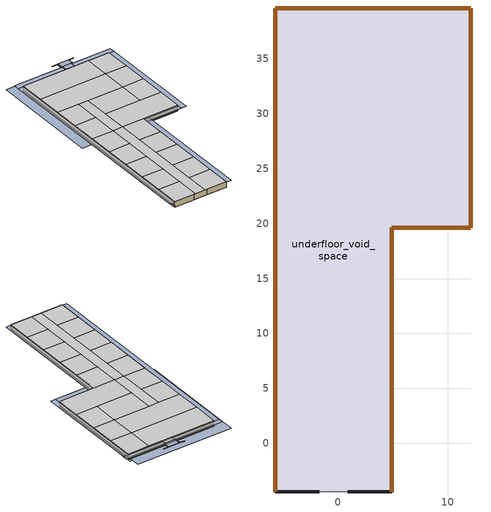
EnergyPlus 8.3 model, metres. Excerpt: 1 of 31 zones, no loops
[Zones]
underfloor_void_space
 floor adiabatic (floor_slab_1): 12.1,19.6 4.91,19.6 4.91,39.6 12.1,39.6 z0; 4.91,-4.41 -5.72,-4.41 -5.72,39.6 4.91,39.6 z0
 wall outside (insulated_metal_panel_wall_5): 0.91,-4.41 4.91,-4.41 4.91,19.6 12.1,19.6 12.1,39.6 -5.72,39.6 -5.72,-4.41 -1.72,-4.41 z0:1.12
 wall adiabatic (internal_partition_9): -1.72,-4.41 0.91,-4.41 z0:1.12
 door (plenum_concrete_base_wall_7): 4.91,-4.41 4.91,19.59 / 4.91,19.6 12.1,19.6 / 12.1,19.6 12.1,39.6 / 12.1,39.6 -5.72,39.6 / -5.72,39.59 -5.72,-4.41 z0:0.35
 ceiling to corriNor (internal_floor_3): -1.37,19.6 0.56,19.6 0.56,29.6 -1.37,29.6 z1.12
 ceiling to kitchen (internal_floor_noCarpet): 0.56,24.6 7.75,24.6 7.75,29.6 0.56,29.6 z1.12
 ceiling to bas (internal_floor_noCarpet): 7.75,24.6 12.1,24.6 12.1,29.6 7.75,29.6 z1.12
 ceiling to stairNcom (internal_floor_3): 0.56,19.6 12.1,19.6 12.1,24.6 0.56,24.6 z1.12
 ceiling to corriSou (internal_floor_3): -1.37,-4.41 0.56,-4.41 0.56,19.6 -1.37,19.6 z1.12
 ceiling to off-yujie (internal_floor_3): 0.56,14.69 4.91,14.69 4.91,19.6 0.56,19.6 z1.12
 ceiling to off-bapp (internal_floor_3): 0.56,9.89 4.91,9.89 4.91,14.69 0.56,14.69 z1.12
 ceiling to off-weili (internal_floor_3): 0.56,5.09 4.91,5.09 4.91,9.89 0.56,9.89 z1.12
 ceiling to off-zhiang (internal_floor_3): 0.56,0.29 4.91,0.29 4.91,5.09 0.56,5.09 z1.12
 ceiling to off-nina (internal_floor_3): 0.56,-4.41 4.91,-4.41 4.91,0.29 0.56,0.29 z1.12
 ceiling to off-volker (internal_floor_noCarpet): -5.72,24.6 -1.37,24.6 -1.37,29.6 -5.72,29.6 z1.12
 ceiling to off-erica (internal_floor_3): -5.72,19.6 -1.37,19.6 -1.37,24.6 -5.72,24.6 z1.12
 ceiling to off-james (internal_floor_3): -5.72,14.69 -1.37,14.69 -1.37,19.6 -5.72,19.6 z1.12
 ceiling to off-vivian (internal_floor_3): -5.72,9.89 -1.37,9.89 -1.37,14.69 -5.72,14.69 z1.12
 ceiling to off-chenlu (internal_floor_3): -5.72,5.09 -1.37,5.09 -1.37,9.89 -5.72,9.89 z1.12
 ceiling to off-omer (internal_floor_3): -5.72,0.29 -1.37,0.29 -1.37,5.09 -5.72,5.09 z1.12
 ceiling to smallConf (internal_floor_3): -5.72,-4.41 -1.37,-4.41 -1.37,0.29 -5.72,0.29 z1.12
 ceiling to largeConf1 (internal_floor_noCarpet): -5.72,34.6 7.75,34.6 7.75,39.6 -5.72,39.6 z1.12
 ceiling to off-annie (internal_floor_noCarpet): 7.75,34.6 12.1,34.6 12.1,39.6 7.75,39.6 z1.12
 ceiling to largeConf0 (internal_floor_noCarpet): -5.72,29.6 7.75,29.6 7.75,34.6 -5.72,34.6 z1.12
 ceiling to off-surekha (internal_floor_noCarpet): 7.75,29.6 12.1,29.6 12.1,34.6 7.75,34.6 z1.12
shading: 1.88,41.75 2.88,41.75 / 2.88,41.75 2.88,40.61 / 2.88,40.61 3.18,40.61 / 3.18,40.61 3.19,39.6 / 3.19,39.6 4.98,39.6 / 4.98,39.6 4.98,40.61 / 4.98,40.61 5.28,40.61 / 5.28,40.61 5.28,41.75 / 5.28,41.75 6.28,41.75 z1.02:1.12; -5.72,-4.41 -6.72,-4.41 -6.72,39.6 -5.72,39.6 z1.02; 5.91,-4.41 4.91,-4.41 4.91,19.6 5.91,19.6 z1.02; 12.1,18.6 5.92,18.6 5.92,19.6 12.1,19.6 z1.02; 13.1,18.59 12.1,18.59 12.1,39.6 13.1,39.6 z1.02; 4.98,39.6 3.19,39.6 3.18,40.61 4.98,40.61 z1.02; 5.28,40.61 4.98,40.61 4.98,41.75 5.28,41.75 z1.02; 4.98,40.61 2.88,40.61 2.88,41.75 4.98,41.75 z1.02; 3.19,39.6 4.98,39.6 4.98,40.61 3.18,40.61 z1.12; 3.18,40.61 5.28,40.61 5.28,41.75 3.17,41.75 z1.12; 3.18,39.61 -6.72,39.6 -6.72,40.6 3.18,40.61 z1.02; 13.1,39.61 4.98,39.6 4.98,40.6 13.1,40.61 z1.02; 11.65,19.6 12.1,19.6 12.1,40.2 11.65,40.2 z0; -7.72,19.6 11.65,19.6 11.65,41.75 -7.72,41.75 z0
[Building]
Building: North Axis {deg}=15; Terrain=Suburbs; Loads Convergence Tolerance Value=0.04; Temperature Convergence Tolerance Value {deltaC}=0.4; Solar Distribution=FullExterior; Maximum Number of Warmup Days=25; Minimum Number of Warmup Days=6
[Site:Location]
Pittsburgh PA USA: Latitude {deg}=40.36; Longitude {deg}=-79.92; Time Zone {hr}=-5; Elevation {m}=388
[SizingPeriod:DesignDay] Day of Month=15; Humidity Condition Type=WetBulb; Barometric Pressure {Pa}=96749.9; Wind Direction {deg}=0; Rain Indicator=No; Snow Indicator=No
Name | Month | Day Type | Maximum Dry-Bulb Temperature {C} | Daily Dry-Bulb Temperature Range {deltaC} | Wetbulb or DewPoint at Maximum Dry-Bulb {C} | Wind Speed {m/s} | Daylight Saving Time Indicator | Sky Clearness
Summer Design Day in Pittsburgh PA 99.6 | 7 | SummerDesignDay | 32.2 | 9.8 | 22.4 | 0 | Yes | 0.98
Winter Design Day in Pittsburgh PA 99.6 | 1 | WinterDesignDay | -14.7 | 0 | -14.7 | 11.2 | No | 0
[Site:GroundTemperature:BuildingSurface]
18, 18, 18, 18, 18, 18, 18, 18, 18, 18, 18, 18
[Site:GroundTemperature:FCfactorMethod]
January Ground Temperature {C}=2.1; February Ground Temperature {C}=1.21; March Ground Temperature {C}=2.79; April Ground Temperature {C}=5.27; May Ground Temperature {C}=11.76; June Ground Temperature {C}=16.77; July Ground Temperature {C}=20.14; August Ground Temperature {C}=21.17; September Ground Temperature {C}=19.42; October Ground Temperature {C}=15.53; November Ground Temperature {C}=10.34; December Ground Temperature {C}=5.52
[Site:GroundTemperature:Shallow]
14, 14, 14, 14, 14, 14, 14, 14, 14, 14, 14, 14
[Site:GroundTemperature:Deep]
14, 14, 14, 14, 14, 14, 14, 14, 14, 14, 14, 14
[Site:GroundReflectance]
0.2, 0.2, 0.2, 0.2, 0.2, 0.2, 0.2, 0.2, 0.2, 0.2, 0.2, 0.2
[Site:GroundReflectance:SnowModifier]
2, 2
[Material]
aerated_concrete_20cm: Rough, 0.2, 1.13, 2000, 1000, 0.9, 0.6, 0.6
aerated_concrete_30cm: Rough, 0.3, 1.13, 2000, 1000, 0.9, 0.6, 0.6
aerated_concrete_1cm: Rough, 0.05, 1.13, 2000, 1000, 0.9, 0.6, 0.6
steel_5mm: Rough, 0.05, 45, 7800, 480, 0.9, 0.6, 0.6
foam_polyisocyanate_105mm: Rough, 0.085, 0.03, 45, 1470, 0.9, 0.6, 0.6
gypsum_plasterboard_25mm: Rough, 0.025, 0.25, 900, 1000, 0.9, 0.5, 0.5
[Material:NoMass] Roughness=Rough; Thermal Absorptance=0.9; Solar Absorptance=0.7; Visible Absorptance=0.7
Name | Thermal Resistance {m2-K/W}
carpet | 0.28
air_gap_10mm | 0.15
[WindowMaterial:Glazing]
lowe_glazing; glass_3mm: SpectralAverage, 0.006, 0.36, 0.093, 0.2, 0.5, 0.035, 0.054, 0, 0.84, 0.1, 0.9, 1
[WindowMaterial:Gas]
air_gap_6mm: Gas Type=Air; Thickness {m}=0.006
[WindowMaterial:Shade]
internal_shade_30004: Solar Transmittance=0.05; Solar Reflectance=0.35; Visible Transmittance=0.05; Visible Reflectance=0.35; Infrared Hemispherical Emissivity=0.9; Infrared Transmittance=0; Thickness {m}=0.005; Conductivity {W/m-K}=0.1; Shade to Glass Distance {m}=0.05; Top Opening Multiplier=0; Bottom Opening Multiplier=0; Left-Side Opening Multiplier=0; Right-Side Opening Multiplier=0; Airflow Permeability=0
[WindowMaterial:Blind]
external_reflector_30001: Horizontal, 0.37, 0.37, 0.01, 0, 1, 0.132, 0.7, 0.7, 0.132, 0.7, 0.7, 0.137, 0.7, 0.7, 0.137, 0.7, 0.7, 0, 0.84, 0.84, 1, 0.5, 0.5, 0.5, 0.5, 0, 90
blind_3002: Horizontal, 0.007, 0.005, 0.0002, 20, 221, 0, 0.8, 0.8, 0, 0.8, 0.8, 0, 0.8, 0.8, 0, 0.8, 0.8, 0, 0.9, 0.9, 0.02, 0.5, 0.5, 0.5, 0.5, 0, 0
[Construction]
floor_slab_1: aerated_concrete_20cm
insulated_metal_panel_wall_5: steel_5mm, foam_polyisocyanate_105mm, steel_5mm
plenum_concrete_base_wall_7: aerated_concrete_30cm
internal_partition_9: gypsum_plasterboard_25mm, air_gap_10mm, gypsum_plasterboard_25mm
lowe_double_layer_inside_blind_2001: lowe_glazing, air_gap_6mm, glass_3mm, blind_3002
lowe_double_layer_inside_shade_2003: lowe_glazing, air_gap_6mm, glass_3mm, internal_shade_30004
lowe_double_layer_outside_reflector_2004: external_reflector_30001, lowe_glazing, air_gap_6mm, glass_3mm
lowe_double_layer_outside_blind_2006: blind_3002, lowe_glazing, air_gap_6mm, glass_3mm
internal_floor_3: carpet, aerated_concrete_1cm
internal_floor_noCarpet: aerated_concrete_1cm
[WindowProperty:ShadingControl] Shading Control Type=AlwaysOn; Shading Control Is Scheduled=No; Glare Control Is Active=No; Setpoint 2 {W/m2 or deg C}=0
Name | Shading Type | Construction with Shading | Type of Slat Angle Control for Blinds
interior_blind_control_1001 | InteriorBlind | lowe_double_layer_inside_blind_2001 | FixedSlatAngle
interior_shade_control_1003 | InteriorShade | lowe_double_layer_inside_shade_2003 | FixedSlatAngle
external_reflector_control_1004 | ExteriorBlind | lowe_double_layer_outside_reflector_2004 | BlockBeamSolar
external_blind_control_1006 | ExteriorBlind | lowe_double_layer_outside_blind_2006 | FixedSlatAngle
[Zone]
underfloor_void_space: Type=1; Multiplier=1; Zone Inside Convection Algorithm=TARP; Part of Total Floor Area=No
[ZoneInfiltration:DesignFlowRate]
underfloor_void_space Infiltration: Zone or ZoneList=underfloor_void_space; Schedule=Infiltration_Mar_More; Design Flow Rate Calculation Method=Flow/zone; Design Flow Rate {m3/s}=0.057085; Constant Term Coefficient was 1=1.2; Temperature Term Coefficient=0; Velocity Term Coefficient=0; Velocity Squared Term Coefficient=0
[AvailabilityManager:Scheduled]
Name | Schedule
DOAS Availability | Semco_sys_op
tempHWLoop Availability | HWLoop_op
tempCHWLoop Availability | CHWLoop_op
[SetpointManager:Scheduled] Control Variable=Temperature
Name | Schedule | Setpoint Node or NodeList
Air Loop Setpoint Manager | iw_semco_sp_stpt | Air Loop Setpoint Manager Node List
HW Loop Setpoint Manager | hw_sp_stpt | HW Loop Setpoint Manager Node List
CHW Loop Setpoint Manager | chw_sp_stpt | CHW Loop Setpoint Manager Node List
[EnergyManagementSystem:Sensor]
Heating_switch: EMS_heating_time_switch_sch; Schedule Value
IAT_temp_stpt_base: IAT_temp_stpt_base_sch; Schedule Value
OAT: Environment; Site Outdoor Air Drybulb Temperature
OADP: Environment; Site Outdoor Air Dewpoint Temperature
OARH: Environment; Site Outdoor Air Relative Humidity
WDS: Environment; Site Wind Speed
OAE: Environment; Site Outdoor Air Enthalpy
IS_RAIN: Environment; Site Rain Status
HWOEN_stpt: HWOEN_stpt_sch; Schedule Value
Heating_weekendsetback: Heating_weekendsetback_sch; Schedule Value
Heating_nightsetback: Heating_nightsetback_sch; Schedule Value
Weekday_occup_st_hr: Weekday_occup_st_hr_sch; Schedule Value
Weekday_occup_ed_hr: Weekday_occup_ed_hr_sch; Schedule Value
Weekend_occup_st_hr: Weekend_occup_st_hr_sch; Schedule Value
Weekend_occup_ed_hr: Weekend_occup_ed_hr_sch; Schedule Value
Semco_T_SP: Semco_op_T_stpt_sch; Schedule Value
Semco_DP_SP: Semco_op_Tdp_stpt_sch; Schedule Value
DOAS_RADT_STPT: DOAS_radt_stpt_sch; Schedule Value
SEMCO_SYS_OP_SENSOR: Semco_sys_op; Schedule Value
mullion_heating_control_temp_high_sensor: mullion_heating_control_temp_high; Schedule Value
mullion_heating_control_temp_low_sensor: mullion_heating_control_temp_low; Schedule Value
iw_hw_ssp_2017_sensor: hw_sp_stpt; Schedule Value
yujie_ppd_sensor: People off-yujie; Zone Thermal Comfort Fanger Model PPD
bapp_ppd_sensor: People off-bapp; Zone Thermal Comfort Fanger Model PPD
weili_ppd_sensor: People off-weili; Zone Thermal Comfort Fanger Model PPD
zhiang_ppd_sensor: People off-zhiang; Zone Thermal Comfort Fanger Model PPD
nina_ppd_sensor: People off-nina; Zone Thermal Comfort Fanger Model PPD
volker_ppd_sensor: People off-volker; Zone Thermal Comfort Fanger Model PPD
erica_ppd_sensor: People off-erica; Zone Thermal Comfort Fanger Model PPD
james_ppd_sensor: People off-james; Zone Thermal Comfort Fanger Model PPD
vivian_ppd_sensor: People off-vivian; Zone Thermal Comfort Fanger Model PPD
chenlu_ppd_sensor: People off-chenlu; Zone Thermal Comfort Fanger Model PPD
omer_ppd_sensor: People off-omer; Zone Thermal Comfort Fanger Model PPD
smallConf_ppd_sensor: People smallConf; Zone Thermal Comfort Fanger Model PPD
largeConf1_ppd_sensor: People largeConf1; Zone Thermal Comfort Fanger Model PPD
largeConf0_ppd_sensor: People largeConf0; Zone Thermal Comfort Fanger Model PPD
surekha_ppd_sensor: People off-surekha; Zone Thermal Comfort Fanger Model PPD
IAT_EFFEC_STPT_sensor: IAT_EFFEC_STPT_sch; Schedule Value
[EnergyManagementSystem:GlobalVariable]
IW_Node4_N_T_Ave
IW_CWS_IEN
IW_HW_OEN
IW_COOLMODE
IW_HEATMODE
IW_SWINGMODE
IW_FREECOOL
IW_MAX_ZDP
IW_AVG_ZDP
IAT_EFFEC_STPT
IAT_EFFEC_STPT_iw_logics
IS_DAY
AVE_CO2
Heating_spw_stpt
Heating_spw_stpt_lastStep
PID_error_lastStep
CalculatedHeatingDmd
AveragePPD
MaxPPD
IW_OCCUPY_MODE
[EnergyManagementSystem:Program]
InitVar: SET IW_Node4_N_T_Ave = 0; SET IW_CWS_IEN = 0; SET IW_HW_OEN = 0; SET IW_COOLMODE = 0; SET IW_HEATMODE = 0; SET IW_FREECOOL = 0; SET IW_MAX_ZDP = 50; SET IW_AVG_ZDP = 50; SET IAT_EFFEC_STPT = IAT_temp_stpt_base; SET IAT_EFFEC_STPT_iw_logics = IAT_temp_stpt_base; SET IW_OCCUPY_MODE = 0; SET IW_SWINGMODE = 0; SET AVE_CO2 = 0; SET IS_DAY = 0; SET Heating_spw_stpt = 60; SET CalculatedHeatingDmd = 0; SET AveragePPD = 0; SET MaxPPD = 0; SET Heating_spw_stpt_lastStep = Heating_spw_stpt
CalcAvgNMaxPPD: SET SumNumerator = yujie_ppd_sensor + bapp_ppd_sensor + weili_ppd_sensor + zhiang_ppd_sensor + nina_ppd_sensor + volker_ppd_sensor + erica_ppd_sensor + james_ppd_sensor + vivian_ppd_sensor + chenlu_ppd_sensor + omer_ppd_sensor + smallConf_ppd_sensor + largeConf1_ppd_sensor + largeConf0_ppd_sensor + surekha_ppd_sensor; SET SumDenominator = 15; SET AveragePPD = SumNumerator / SumDenominator; SET MaxPPD0 = @MAX yujie_ppd_sensor bapp_ppd_sensor; SET MaxPPD1 = @MAX MaxPPD0 weili_ppd_sensor; SET MaxPPD2 = @MAX MaxPPD1 zhiang_ppd_sensor; SET MaxPPD3 = @MAX MaxPPD2 nina_ppd_sensor; SET MaxPPD4 = @MAX MaxPPD3 volker_ppd_sensor; SET MaxPPD5 = @MAX MaxPPD4 erica_ppd_sensor; SET MaxPPD6 = @MAX MaxPPD5 james_ppd_sensor; SET MaxPPD7 = @MAX MaxPPD6 vivian_ppd_sensor; SET MaxPPD8 = @MAX MaxPPD7 chenlu_ppd_sensor; SET MaxPPD9 = @MAX MaxPPD8 omer_ppd_sensor; SET MaxPPD10 = @MAX MaxPPD9 smallConf_ppd_sensor; SET MaxPPD11 = @MAX MaxPPD10 largeConf1_ppd_sensor; SET MaxPPD12 = @MAX MaxPPD11 largeConf0_ppd_sensor; SET MaxPPD13 = @MAX MaxPPD12 surekha_ppd_sensor; SET MaxPPD = MaxPPD13
CalcNorZoneTemp: SET SumNumerator = CO2_largeConf0 + CO2_bas + CO2_off_annie + CO2_surekha + CO2_vivian; SET SumDenominator = 5; SET AVE_CO2 = SumNumerator / SumDenominator
CalDmdHeatingDmd: SET TmpDiff = @Abs(hw_dmd_in_temp_sensor - hw_dmd_out_temp_sensor); SET CalculatedHeatingDmd = 4.178 * hw_dmd_out_flow_sensor * TmpDiff
CalcAveCO2: SET SumNumerator0 = T_largeConf0 + T_largeConf1 + T_off_annie; SET SumNumerator1 = T_off_surekha + T_bas + T_kitchen + T_off_volker; SET SumNumerator = SumNumerator0 + SumNumerator1; SET SumDenominator = 7; SET IW_Node4_N_T_Ave = SumNumerator / SumDenominator
CalcMaxZDP: SET MaxZDP0 = @MAX Tdp_largeConf0 Tdp_largeConf1; SET MaxZDP1 = @MAX Tdp_off_annie Tdp_off_surekha; SET MaxZDP2 = @MAX Tdp_bas Tdp_kitchen; SET MaxZDP3 = @MAX Tdp_off_volker MaxZDP0; SET MaxZDP4 = @MAX MaxZDP3 MaxZDP1; SET MaxZDP5 = @MAX MaxZDP4 MaxZDP2; SET IW_MAX_ZDP = MaxZDP5
CalcAvgZDP: SET SumNumerator = Tdp_largeConf0 + Tdp_largeConf1 + Tdp_off_annie + Tdp_surekha; SET SumDenominator = 4; SET IW_AVG_ZDP = SumNumerator / SumDenominator
DeterCWSIEN: IF IW_Node4_N_T_Ave > IAT_EFFEC_STPT; SET IW_CWS_IEN = 1; ELSEIF IW_Node4_N_T_Ave < IAT_EFFEC_STPT - 0.5; SET IW_CWS_IEN = 0; ENDIF
DeterHWOEN: IF OAT < HWOEN_stpt; SET IW_HW_OEN = 1; ELSEIF OAT > HWOEN_stpt + 1; SET IW_HW_OEN = 0; ENDIF
DeterMODE: IF IW_CWS_IEN == 1 && Heating_switch == 0; SET IW_COOLMODE = 1; SET IW_HEATMODE = 0; SET IW_SWINGMODE = 0; ELSEIF IW_HW_OEN == 1 && Heating_switch == 1; SET IW_HEATMODE = 1; SET IW_COOLMODE = 0; SET IW_SWINGMODE = 0; ELSE; SET IW_HEATMODE = 0; SET IW_COOLMODE = 0; SET IW_SWINGMODE = 1; ENDIF
CalEffecStpt_iw_logics: IF IW_COOLMODE == 1; SET IAT_EFFEC_STPT_iw_logics = IAT_temp_stpt_base; ELSEIF IW_HEATMODE == 1; IF DayOfWeek > 1 && DayOfWeek < 7; IF Hour >= Weekday_occup_st_hr && Hour < Weekday_occup_ed_hr; SET IAT_EFFEC_STPT_iw_logics = IAT_temp_stpt_base; SET IW_OCCUPY_MODE = 1; ELSE; SET IAT_EFFEC_STPT_iw_logics = IAT_temp_stpt_base - Heating_nightsetback; SET IW_OCCUPY_MODE = 0; ENDIF; ELSEIF DayOfWeek == 1 || DayOfWeek == 7; IF Hour >= Weekend_occup_st_hr && Hour < Weekend_occup_ed_hr; SET IAT_EFFEC_STPT_iw_logics = IAT_temp_stpt_base - Heating_weekendsetback; SET IW_OCCUPY_MODE = 1; ELSE; SET IAT_EFFEC_STPT_iw_logics = IAT_temp_stpt_base - Heating_nightsetback; SET IW_OCCUPY_MODE = 0; ENDIF; ENDIF; ENDIF
CalEffecStpt: SET IAT_EFFEC_STPT = IAT_EFFEC_STPT_sensor
DeterIsDay: IF DayOfWeek > 1 && DayOfWeek < 7; IF Hour >= Weekday_occup_st_hr && Hour < Weekday_occup_ed_hr; SET IS_DAY = 1; ELSE; SET IS_DAY = 0; ENDIF; ELSEIF DayOfWeek == 1 || DayOfWeek == 7; IF Hour >= Weekend_occup_st_hr && Hour < Weekend_occup_ed_hr; SET IS_DAY = 1; ELSE; SET IS_DAY = 0; ENDIF; ENDIF
DeterFreecool: SET IW_FREECOOL = 0; SET IAT = IW_Node4_N_T_Ave; IF IW_SWINGMODE == 1; IF Hour >= 3 && Hour < 23; IF IAT > 22.8 && OAT > IAT - 8.3 && OAT < IAT; IF WDS < 2.2 && IS_RAIN == 0 && OARH < 95; IF OARH < 85 || IAT - OAT > 3.8; SET IW_FREECOOL = 1; ENDIF; ENDIF; ENDIF; ELSE; IF IAT > 21.7 && OAT < 25.6 && OAT > IAT - 11.1; IF WDS < 2.7 && IS_RAIN == 0 && OAE < IAE; IF OARH < 95; SET IW_FREECOOL = 1; ENDIF; ENDIF; ENDIF; ENDIF; ELSEIF IW_COOLMODE == 1; IF Hour >= 3 && Hour < 23; IF IAT > 20 && OAT > 15 && OAT < 25.6 && OAT < && OAT < IAT; IF WDS < 2.2 && IS_RAIN == 0 && OADP < IW_AVG_ZDP; IF OARH < 90; SET IW_FREECOOL = 1; ENDIF; ENDIF; ENDIF; ELSE; IF IAT > 18.3 && OAT > 11.7 && OAT < 25.6 && OAT < && OAT < IAT; IF WDS < 2.2 && IS_RAIN == 0 && OADP < IW_AVG_ZDP; IF OARH < 85; SET IW_FREECOOL = 1; ENDIF; ENDIF; ENDIF; ENDIF; ENDIF
DeterSemcoOp: SET Set_semco_sys_op = 0; IF IW_COOLMODE == 1; IF IW_FREECOOL == 0; IF IW_AVG_ZDP > Semco_DP_SP || IW_Node4_N_T_Ave > Semco_T_SP; SET Set_semco_sys_op = NULL; ENDIF; ENDIF; ELSE; IF IW_FREECOOL == 0; IF AVE_CO2 > 1000; SET Set_semco_sys_op = NULL; ENDIF; ENDIF; ENDIF
SemcoSyncOp: IF IW_COOLMODE == 1; IF SEMCO_SYS_OP_SENSOR == 1; SET Set_DOAS_desiccant_sys_op = NULL; SET Set_desiccant_wheel_op = NULL; ELSE; SET Set_DOAS_desiccant_sys_op = 0; SET Set_desiccant_wheel_op = 0; ENDIF; ENDIF
DeterHeatRecvOp: IF DOAS_RAT < 26.7 && DOAS_RAT > 18.3 && DOAS_RADT < 18.3; SET Set_DOAS_htrv_op = NULL; ELSE; SET Set_DOAS_htrv_op = 0; ENDIF
DeterGasBurnerOp: IF DOAS_DX_LVG_T > 12.8 && DOAS_RADT > DOAS_RADT_STPT; SET Set_burner_op = NULL; ELSE; SET Set_burner_op = 0; ENDIF
DeterRegenFanOp: IF REGEN_INLET_T > 48.9 || REGEN_EXIT_T > 48.9; SET Set_regen_fan_op = NULL; ELSE; SET Set_regen_fan_op = 0; ENDIF
CtrlRadiantSys: IF IW_COOLMODE == 1; SET Set_HWLoop_SuperCtrl_op = 0; SET Set_CHWLoop_SuperCtrl_op = NULL; SET Set_coolwave_op = NULL; SET Set_zhiang_fcu_op = NULL; SET Set_chenlu_fcu_op = NULL; SET Set_mullion_heating_control_temp_high = 5; SET Set_mullion_heating_control_temp_low = 0; SET Set_mullion_cooling_control_temp_high = NULL; SET Set_mullion_cooling_control_temp_low = NULL; SET Set_radpanel_heating_control_temp_high = 5; SET Set_radpanel_heating_control_temp_low = 0; SET Set_radpanel_cooling_control_temp_high = NULL; SET Set_radpanel_cooling_control_temp_low = NULL; SET Set_chw_sp_stpt = IW_MAX_ZDP; ELSEIF IW_HEATMODE == 1; SET Set_HWLoop_SuperCtrl_op = NULL; SET Set_CHWLoop_SuperCtrl_op = 0; SET Set_coolwave_op = 0; SET Set_zhiang_fcu_op = 0; SET Set_chenlu_fcu_op = 0; SET Set_mullion_heating_control_temp_high= NULL; SET Set_mullion_heating_control_temp_low= NULL; SET Set_mullion_cooling_control_temp_high = 55; SET Set_mullion_cooling_control_temp_low = 51; SET hw_ssp_mode = 1; IF hw_ssp_mode == 0; SET Set_hw_sp_stpt = NULL; ELSE; IF IW_Node4_N_T_Ave < IAT_EFFEC_STPT; IF (IAT_EFFEC_STPT - IW_Node4_N_T_Ave) > 1.0; SET Heating_spw_stpt = 75; ELSE; SET Kp = 2; SET PID_error_thisStep = IAT_EFFEC_STPT - IW_Node4_N_T_Ave; SET Heating_spw_stpt = Heating_spw_stpt_lastStep + Kp * (PID_error_thisStep - PID_error_lastStep); SET stpt_PID_high = 55; SET Heating_spw_stpt = @MIN stpt_PID_high Heating_spw_stpt; IF IS_DAY == 1; SET stpt_low = 26.67; SET stpt_high = 75; SET stpt_bias_high = 25.0; SET stpt_bias_low = 0.0; SET stpt_bias = 0 + stpt_bias_high/27.7 * (10 - OAT); SET stpt_bias = @MIN stpt_bias_high stpt_bias; SET stpt_bias = @MAX stpt_bias_low stpt_bias; ELSE; SET stpt_low = 18.33; SET stpt_high = 51.67; SET stpt_bias = 0; ENDIF; SET Heating_spw_stpt = Heating_spw_stpt + stpt_bias; SET Heating_spw_stpt = @MAX stpt_low Heating_spw_stpt; SET Heating_spw_stpt = @MIN stpt_high Heating_spw_stpt; ENDIF; ELSE; SET Heating_spw_stpt = IW_Node4_N_T_Ave; ENDIF; SET Set_hw_sp_stpt = Heating_spw_stpt; SET Heating_spw_stpt_lastStep = Set_hw_sp_stpt; ENDIF; IF IS_DAY == 1; SET Set_radpanel_heating_control_temp_high= NULL; SET Set_radpanel_heating_control_temp_low= NULL; SET Set_radpanel_cooling_control_temp_high = 55; SET Set_radpanel_cooling_control_temp_low = 51; ELSE; SET Set_radpanel_heating_control_temp_high= 5; SET Set_radpanel_heating_control_temp_low= 0; SET Set_radpanel_cooling_control_temp_high = 55; SET Set_radpanel_cooling_control_temp_low = 51; ENDIF; ELSE; SET Set_HWLoop_SuperCtrl_op = 0; SET Set_CHWLoop_SuperCtrl_op = 0; SET Set_coolwave_op = 0; SET Set_zhiang_fcu_op = 0; SET Set_chenlu_fcu_op = 0; SET Set_mullion_heating_control_temp_high = 5; SET Set_mullion_heating_control_temp_low = 0; SET Set_mullion_cooling_control_temp_high = 50; SET Set_mullion_cooling_control_temp_low = 45; SET Set_radpanel_heating_control_temp_high = 5; SET Set_radpanel_heating_control_temp_low = 0; SET Set_radpanel_cooling_control_temp_high = 50; SET Set_radpanel_cooling_control_temp_low = 45; ENDIF
[EnergyManagementSystem:ProgramCallingManager]
init_program_call: BeginNewEnvironment; InitVar
sensor_info_calls: EndOfZoneTimestepAfterZoneReporting; CalcNorZoneTemp; CalcAveCO2; CalcMaxZDP; CalcAvgZDP
control_calls: AfterPredictorAfterHVACManagers; DeterCWSIEN; DeterHWOEN; DeterMODE; CalEffecStpt; CalEffecStpt_iw_logics    DeterIsDay; DeterFreecool; DeterSemcoOp; SemcoSyncOp; DeterHeatRecvOp; DeterGasBurnerOp; DeterRegenFanOp; CtrlRadiantSys
sensor_output_calls: EndOfZoneTimestepBeforeZoneReporting; CalcAvgNMaxPPD; CalDmdHeatingDmd
[EnergyManagementSystem:Actuator]
Name | Actuated Component Unique | Actuated Component Type | Actuated Component Control Type | was hw_sp_stpt Actuated Component Unique
Set_mullion_op | mullion_op | Schedule:Compact | Schedule Value
Set_radiant_panel_op | chilledCeiling_op | Schedule:Compact | Schedule Value
Set_coolwave_op | Coolwave_op | Schedule:Compact | Schedule Value
Set_zhiang_fcu_op | zhiang_fcu_op | Schedule:Compact | Schedule Value
Set_chenlu_fcu_op | chenlu_fcu_op | Schedule:Compact | Schedule Value
Set_semco_sys_op | Semco_sys_op | Schedule:Compact | Schedule Value
Set_HWLoop_op | HWLoop_op | Schedule:Compact | Schedule Value
Set_CHWLoop_op | CHWLoop_op | Schedule:Compact | Schedule Value
Set_mullion_heating_control_temp_high | mullion_heating_control_temp_high | Schedule:Compact | Schedule Value
Set_mullion_heating_control_temp_low | mullion_heating_control_temp_low | Schedule:Compact | Schedule Value
Set_mullion_cooling_control_temp_high | mullion_cooling_control_temp_high | Schedule:Compact | Schedule Value
Set_mullion_cooling_control_temp_low | mullion_cooling_control_temp_low | Schedule:Compact | Schedule Value
Set_radpanel_heating_control_temp_high | radpanel_heating_control_temp_high | Schedule:Compact | Schedule Value
Set_radpanel_heating_control_temp_low | radpanel_heating_control_temp_low | Schedule:Compact | Schedule Value
Set_radpanel_cooling_control_temp_high | radpanel_cooling_control_temp_high | Schedule:Compact | Schedule Value
Set_radpanel_cooling_control_temp_low | radpanel_cooling_control_temp_low | Schedule:Compact | Schedule Value
Set_chw_sp_stpt | chw_sp_stpt | Schedule:Compact | Schedule Value
Set_hw_sp_stpt |  | Schedule:Compact | Schedule Value | hw_sp_stpt
Set_DOAS_htrv_op | DOAS_htrv_op_sch | Schedule:Compact | Schedule Value
Set_burner_op | burner_op | Schedule:Compact | Schedule Value
Set_DOAS_desiccant_sys_op | DOAS_desiccant_sys_op | Schedule:Compact | Schedule Value
Set_desiccant_wheel_op | desiccant_wheel_op | Schedule:Compact | Schedule Value
Set_regen_fan_op | regen_fan_op | Schedule:Compact | Schedule Value
Set_oat | Environment | Weather Data | Outdoor Dry Bulb
Set_oah | Environment | Weather Data | Outdoor Relative Humidity
Set_oadwp | Environment | Weather Data | Outdoor Dew Point
Set_solDir | Environment | Weather Data | Direct Solar
Set_solDif | Environment | Weather Data | Diffuse Solar
Set_wds | Environment | Weather Data | Wind Speed
Set_wdd | Environment | Weather Data | Wind Direction
[EnergyManagementSystem:OutputVariable]
IW North Zone Average Temperature: IW_Node4_N_T_Ave; Averaged; ZoneTimeStep; ; C
IW Chilled Water System Internal Enable Flag: IW_CWS_IEN; Averaged; ZoneTimeStep
IW Hot Water System OA Enable Flag: IW_HW_OEN; Averaged; ZoneTimeStep
IW Cooling Mode Flag: IW_COOLMODE; Averaged; ZoneTimeStep
IW Heating Mode Flag: IW_HEATMODE; Averaged; ZoneTimeStep
IW Swing Mode Flag: IW_SWINGMODE; Averaged; ZoneTimeStep
IW Free Cooling Mode Flag: IW_FREECOOL; Averaged; ZoneTimeStep
IW Maximum Dewpoint of North Zones: IW_MAX_ZDP; Averaged; ZoneTimeStep; ; C
IW Average Dewpoint of North Zones: IW_AVG_ZDP; Averaged; ZoneTimeStep; ; C
IW Effective Zone Air Temperature Setpoint: IAT_EFFEC_STPT; Averaged; ZoneTimeStep; ; C
IW Is Daytime Flag: IS_DAY; Averaged; ZoneTimeStep
IW Average CO2 Level of Sensored Zones: AVE_CO2; Averaged; ZoneTimeStep; ; ppm
IW Heating Switch Flag: Heating_switch; Averaged; ZoneTimeStep
IW Base Zone Air Temperature Setpoint: IAT_temp_stpt_base; Averaged; ZoneTimeStep; ; C
IW Hot Water System OA Enable Flag OA Setpoint: HWOEN_stpt; Averaged; ZoneTimeStep; ; C
IW Zone Air Temperature Setpoint Heating Setback for Weekend: Heating_weekendsetback; Averaged; ZoneTimeStep; ; C
IW Zone Air Temperature Setpoint Heating Setback for Night: Heating_nightsetback; Averaged; ZoneTimeStep; ; C
IW Hot Water System Supply Water Temperature Setpoint: Heating_spw_stpt; Averaged; ZoneTimeStep; ; C
IW Semco Operation Enable on Indoor Air Temperature Flag Temperature Setpoint: Semco_T_SP; Averaged; ZoneTimeStep; ; C
IW Semco Operation Enable on Indoor Air Dewpoint Flag Temperature Setpoint: Semco_DP_SP; Averaged; ZoneTimeStep; ; C
IW Semco DX Coil Leaving Temperature Setpoint: DOAS_RADT_STPT; Averaged; ZoneTimeStep; ; C
IW Semco Operation Flag: SEMCO_SYS_OP_SENSOR; Averaged; ZoneTimeStep
IW Mullion Operation Flag Action: Set_mullion_op; Averaged; ZoneTimeStep
IW Radiant Panel Operation Flag Action: Set_radiant_panel_op; Averaged; ZoneTimeStep
IW Coolwave Operation Flag Action: Set_coolwave_op; Averaged; ZoneTimeStep
IW Zhiang FCU Operation Flag Action: Set_zhiang_fcu_op; Averaged; ZoneTimeStep
IW Chenlu FCU Operation Flag Action: Set_chenlu_fcu_op; Averaged; ZoneTimeStep
IW Semco System Operation Flag Action: Set_semco_sys_op; Averaged; ZoneTimeStep
IW Hot Water Loop Operation Flag Action: Set_HWLoop_op; Averaged; ZoneTimeStep
IW Chilled Water Loop Operation Flag Action: Set_CHWLoop_op; Averaged; ZoneTimeStep
IW Mullion Heating Control Temperature Action High: Set_mullion_heating_control_temp_high; Averaged; ZoneTimeStep
IW Mullion Heating Control Temperature Action Low: Set_mullion_heating_control_temp_low; Averaged; ZoneTimeStep
IW Mullion Cooling Control Temperature Action High: Set_mullion_cooling_control_temp_high; Averaged; ZoneTimeStep
IW Mullion Cooling Control Temperature Action Low: Set_mullion_cooling_control_temp_low; Averaged; ZoneTimeStep
IW Chilled Water Supply Temperature Setpoint Action: Set_chw_sp_stpt; Averaged; ZoneTimeStep; ; C
IW Hot Water Supply Temperature Setpoint Action: Set_hw_sp_stpt; Averaged; ZoneTimeStep; ; C
IW DOAS Heat Recovery System Operation Flag Action: Set_DOAS_htrv_op; Averaged; ZoneTimeStep
IW DOAS Burner System Operation Flag Action: Set_burner_op; Averaged; ZoneTimeStep
IW DOAS Desiccant System Operation Flag Action: Set_DOAS_desiccant_sys_op; Averaged; ZoneTimeStep
IW DOAS Desiccant Wheel Operation Flag Action: Set_desiccant_wheel_op; Averaged; ZoneTimeStep
IW DOAS Regen Fan Operation Flag Action: Set_regen_fan_op; Averaged; ZoneTimeStep
Mullion Heating Control Temperature High Schedule Value: mullion_heating_control_temp_high_sensor; Averaged; ZoneTimeStep; ; C
Mullion Heating Control Temperature Low Schedule Value: mullion_heating_control_temp_low_sensor; Averaged; ZoneTimeStep; ; C
IW Calculated Heating Demand: CalculatedHeatingDmd; Averaged; ZoneTimeStep; ; kW
IW Hot Water Supply Setpoint: iw_hw_ssp_2017_sensor; Averaged; ZoneTimeStep; ; C
IW Average PPD: AveragePPD; Averaged; ZoneTimeStep; ; %
IW Max PPD: MaxPPD; Averaged; ZoneTimeStep; ; %
IW Effective IAT Setpoint by Logics: IAT_EFFEC_STPT_iw_logics; Averaged; ZoneTimeStep; ; C
IW Occupy Mode Flag: IW_OCCUPY_MODE; Averaged; ZoneTimeStep
[ExternalInterface:Schedule] ScheduleType=Temperature
Name | Initial value, used during warm-up
HWOEN_stpt_sch | 10
IAT_EFFEC_STPT_sch | 20
[Schedule:Compact]
Infiltration_Mar_More: Through: 28 Feb, For: AllDays, Until: 24:00, 1, Through: 31 Mar, For: AllDays, Until: 24:00, 1.2, Through: 31 Dec, For: AllDays, Until: 24:00, 1.2
iw_semco_sp_stpt; DOAS_radt_stpt_sch: Through: 12/31, For: AllDays, Until: 24:00, 12.8
EMS_heating_time_switch_sch: Through: 1 May, For: AllDays, Until: 24:00, 1, Through: 1 Oct, For: AllDays, Until: 24:00, 0, Through: 31 Dec, For: AllDays, Until: 24:00, 1
IAT_temp_stpt_base_sch: Through: 6 Feb, For: AllDays, Until: 24:00, 22.7, Through: 10 Feb, For: AllDays, Until: 24:00, 22, Through: 25 Feb, For: AllDays, Until: 24:00, 22.7, Through: 28 Feb, For: AllDays, Until: 24:00, 22.2, Through: 31 Dec, For: AllDays, Until: 24:00, 22.2
Heating_nightsetback_sch: Through: 28 Feb, For: AllDays, Until: 24:00, 1.2, Through: 31 Dec, For: AllDays, Until: 24:00, 2.8
Heating_weekendsetback_sch: Through: 28 Feb, For: AllDays, Until: 24:00, 0, Through: 31 Dec, For: AllDays, Until: 24:00, 1.64
Weekday_occup_st_hr_sch: Through: 31 Dec, For: AllDays, Until: 24:00, 7
Weekday_occup_ed_hr_sch: Through: 31 Dec, For: AllDays, Until: 24:00, 20
Weekend_occup_st_hr_sch: Through: 31 Dec, For: AllDays, Until: 24:00, 8
Weekend_occup_ed_hr_sch: Through: 31 Dec, For: AllDays, Until: 24:00, 19
Semco_op_T_stpt_sch: Through: 31 Dec, For: AllDays, Until: 24:00, 21.1
Semco_op_Tdp_stpt_sch: Through: 31 Dec, For: AllDays, Until: 24:00, 15.6
mullion_op; chilledCeiling_op; Coolwave_op; zhiang_fcu_op; chenlu_fcu_op; Semco_sys_op; HWLoop_op; CHWLoop_op; DOAS_htrv_op_sch; burner_op; DOAS_desiccant_sys_op; desiccant_wheel_op; regen_fan_op: Through: 12/31, For: AllDays, Until: 24:00, 1
mullion_heating_control_temp_high; radpanel_heating_control_temp_high: Through: 12/31, For: AllDays, Until: 24:00, 30
mullion_heating_control_temp_low; radpanel_heating_control_temp_low: Through: 12/31, For: AllDays, Until: 24:00, 25
mullion_cooling_control_temp_high; radpanel_cooling_control_temp_high: Through: 12/31, For: AllDays, Until: 24:00, 5
mullion_cooling_control_temp_low; radpanel_cooling_control_temp_low: Through: 12/31, For: AllDays, Until: 24:00, 0
hw_sp_stpt; chw_sp_stpt: Through: 12/31, For: AllDays, Until: 24:00, 60
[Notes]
*** EVALUATION SOFTWARE GENERATES COMPRESSED IDF - TO OBTAIN READABLE IDF PLEASE PURCHASE A LICENCE ***
